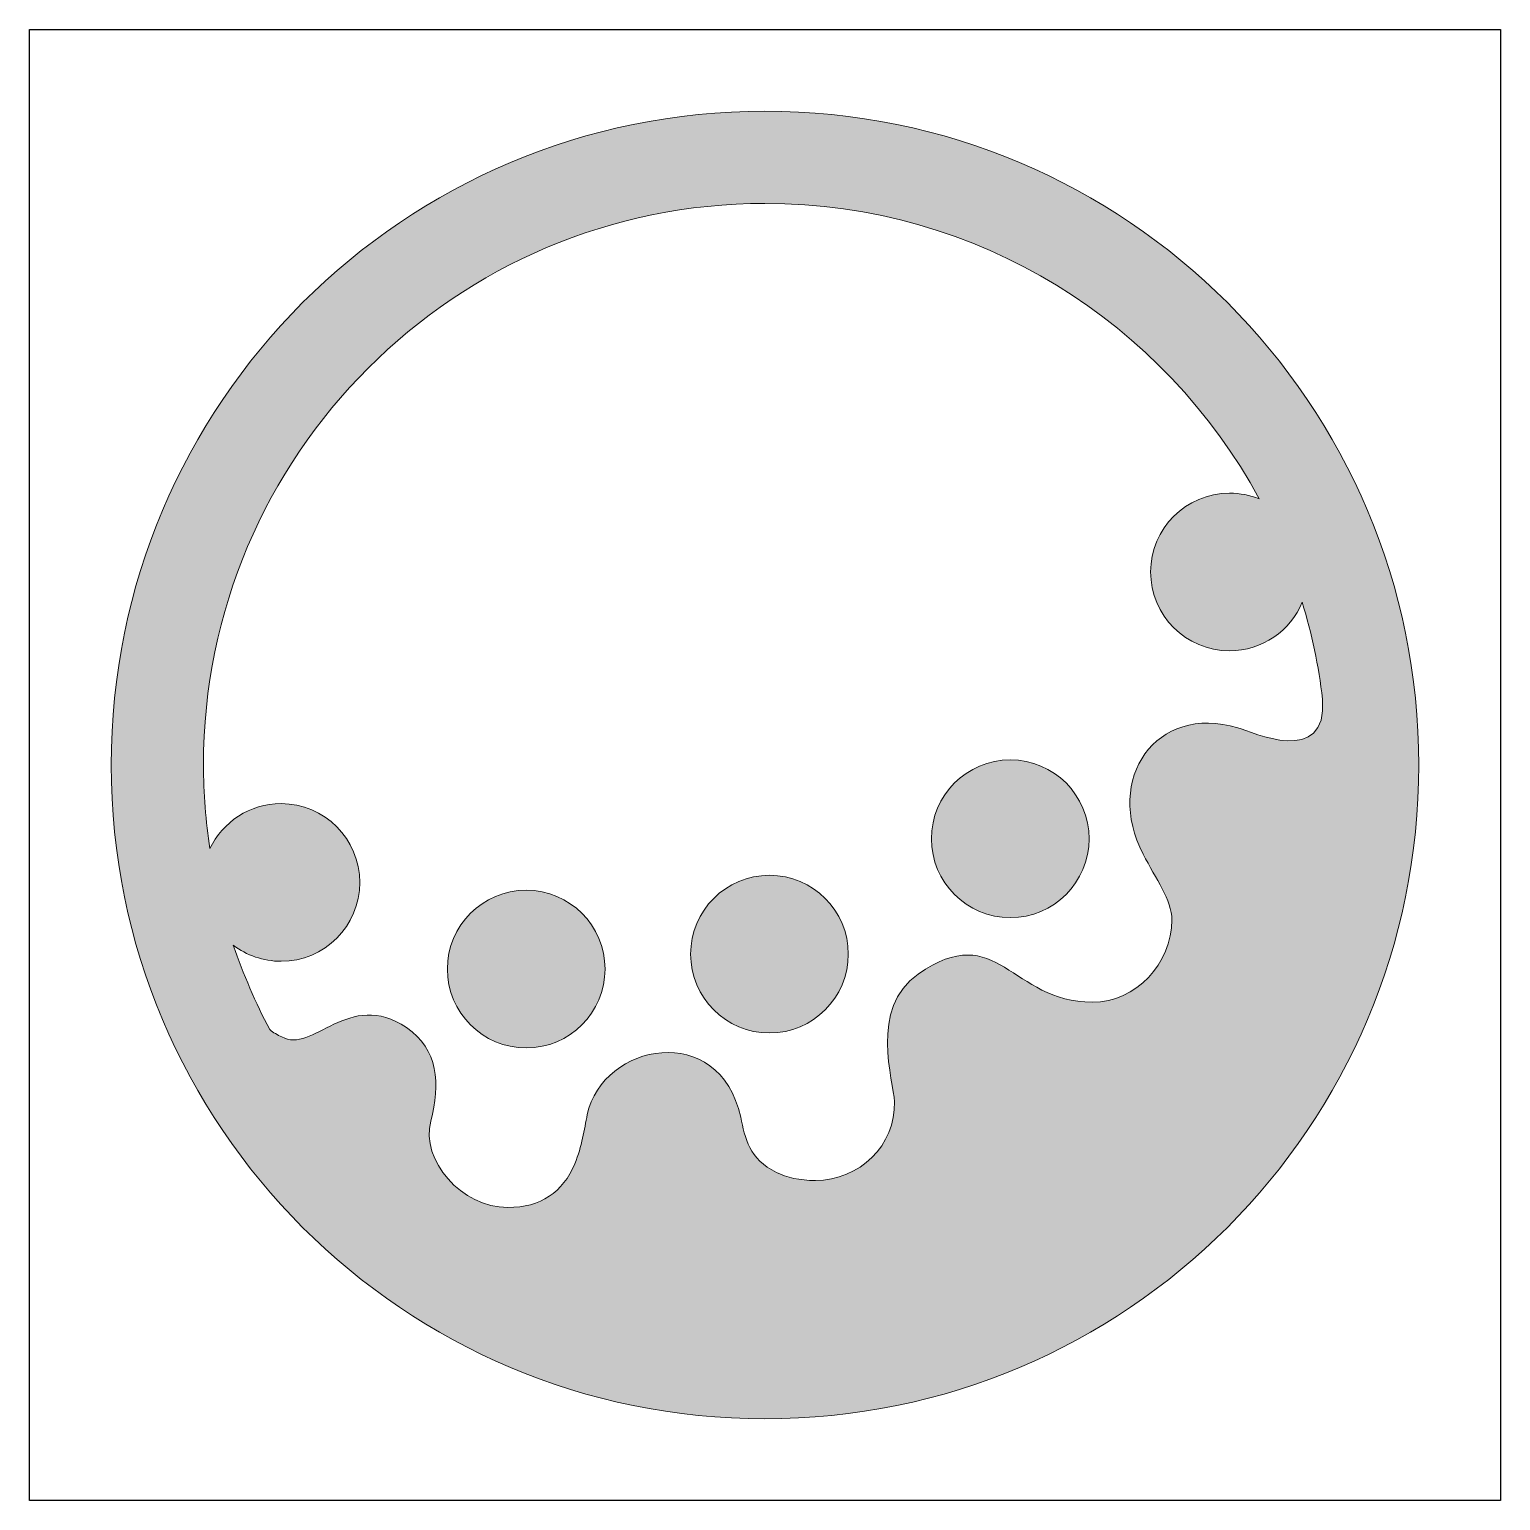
# Model space of a CAD drawing. Header units: inches. Extents: x 0 to 114, y 0 to 114.
import ezdxf

# ---------------------------------------------------------------- set-up
doc = ezdxf.new("R2010")
doc.units = ezdxf.units.IN
doc.header["$MEASUREMENT"] = 0
doc.layers.add('Image Background', color=7, linetype='Continuous')
doc.layers.add('Layer 1', color=7, linetype='Continuous')
picture_1 = doc.add_image_def('image1.png', size_in_pixel=(1350, 1350))

msp = doc.modelspace()

# ---------------------------------------------------------------- hatches: boundary and pattern name
at = {"layer": 'Layer 1', "true_color": 0x262261}
h = msp.add_hatch(color=179, dxfattribs=at)
h.dxf.hatch_style = 2
edge = h.paths.add_edge_path()
edge.add_spline(control_points=[(57.15, 107.95), (29.09, 107.95), (6.35, 85.21), (6.35, 57.15), (6.35, 29.09), (29.09, 6.35), (57.15, 6.35), (85.21, 6.35), (107.95, 29.09), (107.95, 57.15), (107.95, 85.21), (85.21, 107.95), (57.15, 107.95)], knot_values=[0, 0, 0, 0, 1, 1, 1, 2, 2, 2, 3, 3, 3, 4, 4, 4, 4], degree=3, periodic=1)
edge = h.paths.add_edge_path()
edge.add_spline(control_points=[(93.89, 60.04), (87.47, 61.94), (83.51, 56.03), (86.53, 50.21), (87.51, 48.32), (88.76, 46.65), (88.76, 45.11), (88.76, 41.73), (85.98, 38.72), (82.59, 38.72), (76.23, 38.72), (75.26, 45.22), (69.06, 40.91), (65.21, 38.24), (67.15, 32.56), (67.21, 30.99), (67.33, 27.61), (64.46, 24.87), (61.08, 24.87), (59.81, 24.87), (58.83, 25.1), (58.05, 25.49), (55.91, 26.56), (55.6, 28.15), (55.26, 29.78), (53.63, 37.32), (44.52, 35.55), (43.34, 29.99), (43.1, 28.83), (42.94, 27.54), (42.37, 26.17), (41.45, 23.96), (39.73, 22.77), (37.18, 22.77), (33.56, 22.77), (30.38, 26.44), (31.18, 29.48), (31.94, 32.39), (31.78, 35.05), (29.29, 36.75), (24.86, 39.79), (21.94, 34.64), (19.62, 36.03), (19.26, 36.17), (18.95, 36.37), (18.68, 36.59), (17.56, 38.68), (16.62, 40.88), (15.84, 43.15), (16.87, 42.37), (18.16, 41.9), (19.55, 41.9), (22.93, 41.9), (25.67, 44.64), (25.67, 48.02), (25.67, 51.4), (22.93, 54.15), (19.55, 54.15), (17.11, 54.15), (15.01, 52.72), (14.02, 50.65), (13.71, 52.77), (13.52, 54.94), (13.52, 57.15), (13.52, 81.21), (33.09, 100.78), (57.15, 100.78), (73.73, 100.78), (88.17, 91.48), (95.55, 77.82), (94.83, 78.11), (94.05, 78.27), (93.24, 78.27), (89.86, 78.27), (87.11, 75.53), (87.11, 72.15), (87.11, 68.77), (89.86, 66.02), (93.24, 66.02), (95.79, 66.02), (97.97, 67.58), (98.89, 69.79), (99.63, 67.37), (100.16, 64.85), (100.47, 62.27), (100.89, 56.95), (94.99, 59.71), (93.89, 60.04)], knot_values=[0, 0, 0, 0, 1, 1, 1, 2, 2, 2, 3, 3, 3, 4, 4, 4, 5, 5, 5, 6, 6, 6, 7, 7, 7, 8, 8, 8, 9, 9, 9, 10, 10, 10, 11, 11, 11, 12, 12, 12, 13, 13, 13, 14, 14, 14, 15, 15, 15, 16, 16, 16, 17, 17, 17, 18, 18, 18, 19, 19, 19, 20, 20, 20, 21, 21, 21, 22, 22, 22, 23, 23, 23, 24, 24, 24, 25, 25, 25, 26, 26, 26, 27, 27, 27, 28, 28, 28, 29, 29, 29, 29], degree=3, periodic=1)
h = msp.add_hatch(color=179, dxfattribs=at)
h.dxf.hatch_style = 2
edge = h.paths.add_edge_path()
edge.add_spline(control_points=[(76.21, 57.55), (72.82, 57.55), (70.08, 54.8), (70.08, 51.42), (70.08, 48.04), (72.82, 45.29), (76.21, 45.29), (79.59, 45.29), (82.33, 48.04), (82.33, 51.42), (82.33, 54.8), (79.59, 57.55), (76.21, 57.55)], knot_values=[0, 0, 0, 0, 1, 1, 1, 2, 2, 2, 3, 3, 3, 4, 4, 4, 4], degree=3, periodic=1)
h = msp.add_hatch(color=179, dxfattribs=at)
h.dxf.hatch_style = 2
edge = h.paths.add_edge_path()
edge.add_spline(control_points=[(57.5, 48.58), (54.11, 48.58), (51.37, 45.84), (51.37, 42.46), (51.37, 39.07), (54.11, 36.33), (57.5, 36.33), (60.88, 36.33), (63.62, 39.07), (63.62, 42.46), (63.62, 45.84), (60.88, 48.58), (57.5, 48.58)], knot_values=[0, 0, 0, 0, 1, 1, 1, 2, 2, 2, 3, 3, 3, 4, 4, 4, 4], degree=3, periodic=1)
h = msp.add_hatch(color=179, dxfattribs=at)
h.dxf.hatch_style = 2
edge = h.paths.add_edge_path()
edge.add_spline(control_points=[(38.6, 47.42), (35.21, 47.42), (32.47, 44.68), (32.47, 41.3), (32.47, 37.92), (35.21, 35.17), (38.6, 35.17), (41.98, 35.17), (44.72, 37.92), (44.72, 41.3), (44.72, 44.68), (41.98, 47.42), (38.6, 47.42)], knot_values=[0, 0, 0, 0, 1, 1, 1, 2, 2, 2, 3, 3, 3, 4, 4, 4, 4], degree=3, periodic=1)

# ---------------------------------------------------------------- linework, layer by layer
at = {"layer": 'Layer 1', "lineweight": 0}
for points, knots in [([(57.15, 107.95), (29.09, 107.95), (6.35, 85.21), (6.35, 57.15), (6.35, 29.09), (29.09, 6.35), (57.15, 6.35), (85.21, 6.35), (107.95, 29.09), (107.95, 57.15), (107.95, 85.21), (85.21, 107.95), (57.15, 107.95)], [0, 0, 0, 0, 1, 1, 1, 2, 2, 2, 3, 3, 3, 4, 4, 4, 4]), ([(93.89, 60.04), (87.47, 61.94), (83.51, 56.03), (86.53, 50.21), (87.51, 48.32), (88.76, 46.65), (88.76, 45.11), (88.76, 41.73), (85.98, 38.72), (82.59, 38.72), (76.23, 38.72), (75.26, 45.22), (69.06, 40.91), (65.21, 38.24), (67.15, 32.56), (67.21, 30.99), (67.33, 27.61), (64.46, 24.87), (61.08, 24.87), (59.81, 24.87), (58.83, 25.1), (58.05, 25.49), (55.91, 26.56), (55.6, 28.15), (55.26, 29.78), (53.63, 37.32), (44.52, 35.55), (43.34, 29.99), (43.1, 28.83), (42.94, 27.54), (42.37, 26.17), (41.45, 23.96), (39.73, 22.77), (37.18, 22.77), (33.56, 22.77), (30.38, 26.44), (31.18, 29.48), (31.94, 32.39), (31.78, 35.05), (29.29, 36.75), (24.86, 39.79), (21.94, 34.64), (19.62, 36.03), (19.26, 36.17), (18.95, 36.37), (18.68, 36.59), (17.56, 38.68), (16.62, 40.88), (15.84, 43.15), (16.87, 42.37), (18.16, 41.9), (19.55, 41.9), (22.93, 41.9), (25.67, 44.64), (25.67, 48.02), (25.67, 51.4), (22.93, 54.15), (19.55, 54.15), (17.11, 54.15), (15.01, 52.72), (14.02, 50.65), (13.71, 52.77), (13.52, 54.94), (13.52, 57.15), (13.52, 81.21), (33.09, 100.78), (57.15, 100.78), (73.73, 100.78), (88.17, 91.48), (95.55, 77.82), (94.83, 78.11), (94.05, 78.27), (93.24, 78.27), (89.86, 78.27), (87.11, 75.53), (87.11, 72.15), (87.11, 68.77), (89.86, 66.02), (93.24, 66.02), (95.79, 66.02), (97.97, 67.58), (98.89, 69.79), (99.63, 67.37), (100.16, 64.85), (100.47, 62.27), (100.89, 56.95), (94.99, 59.71), (93.89, 60.04)], [0, 0, 0, 0, 1, 1, 1, 2, 2, 2, 3, 3, 3, 4, 4, 4, 5, 5, 5, 6, 6, 6, 7, 7, 7, 8, 8, 8, 9, 9, 9, 10, 10, 10, 11, 11, 11, 12, 12, 12, 13, 13, 13, 14, 14, 14, 15, 15, 15, 16, 16, 16, 17, 17, 17, 18, 18, 18, 19, 19, 19, 20, 20, 20, 21, 21, 21, 22, 22, 22, 23, 23, 23, 24, 24, 24, 25, 25, 25, 26, 26, 26, 27, 27, 27, 28, 28, 28, 29, 29, 29, 29]), ([(76.21, 57.55), (72.82, 57.55), (70.08, 54.8), (70.08, 51.42), (70.08, 48.04), (72.82, 45.29), (76.21, 45.29), (79.59, 45.29), (82.33, 48.04), (82.33, 51.42), (82.33, 54.8), (79.59, 57.55), (76.21, 57.55)], [0, 0, 0, 0, 1, 1, 1, 2, 2, 2, 3, 3, 3, 4, 4, 4, 4]), ([(57.5, 48.58), (54.11, 48.58), (51.37, 45.84), (51.37, 42.46), (51.37, 39.07), (54.11, 36.33), (57.5, 36.33), (60.88, 36.33), (63.62, 39.07), (63.62, 42.46), (63.62, 45.84), (60.88, 48.58), (57.5, 48.58)], [0, 0, 0, 0, 1, 1, 1, 2, 2, 2, 3, 3, 3, 4, 4, 4, 4]), ([(38.6, 47.42), (35.21, 47.42), (32.47, 44.68), (32.47, 41.3), (32.47, 37.92), (35.21, 35.17), (38.6, 35.17), (41.98, 35.17), (44.72, 37.92), (44.72, 41.3), (44.72, 44.68), (41.98, 47.42), (38.6, 47.42)], [0, 0, 0, 0, 1, 1, 1, 2, 2, 2, 3, 3, 3, 4, 4, 4, 4])]:
    msp.add_open_spline(points, degree=3, knots=knots, dxfattribs=at)

# ---------------------------------------------------------------- pictures from other files: only their frames are drawn
at = {"layer": 'Image Background'}
image = msp.add_image(picture_1, insert=(0, 0), size_in_units=(114.3, 114.3), dxfattribs=at)

doc.saveas('drawing.dxf')
